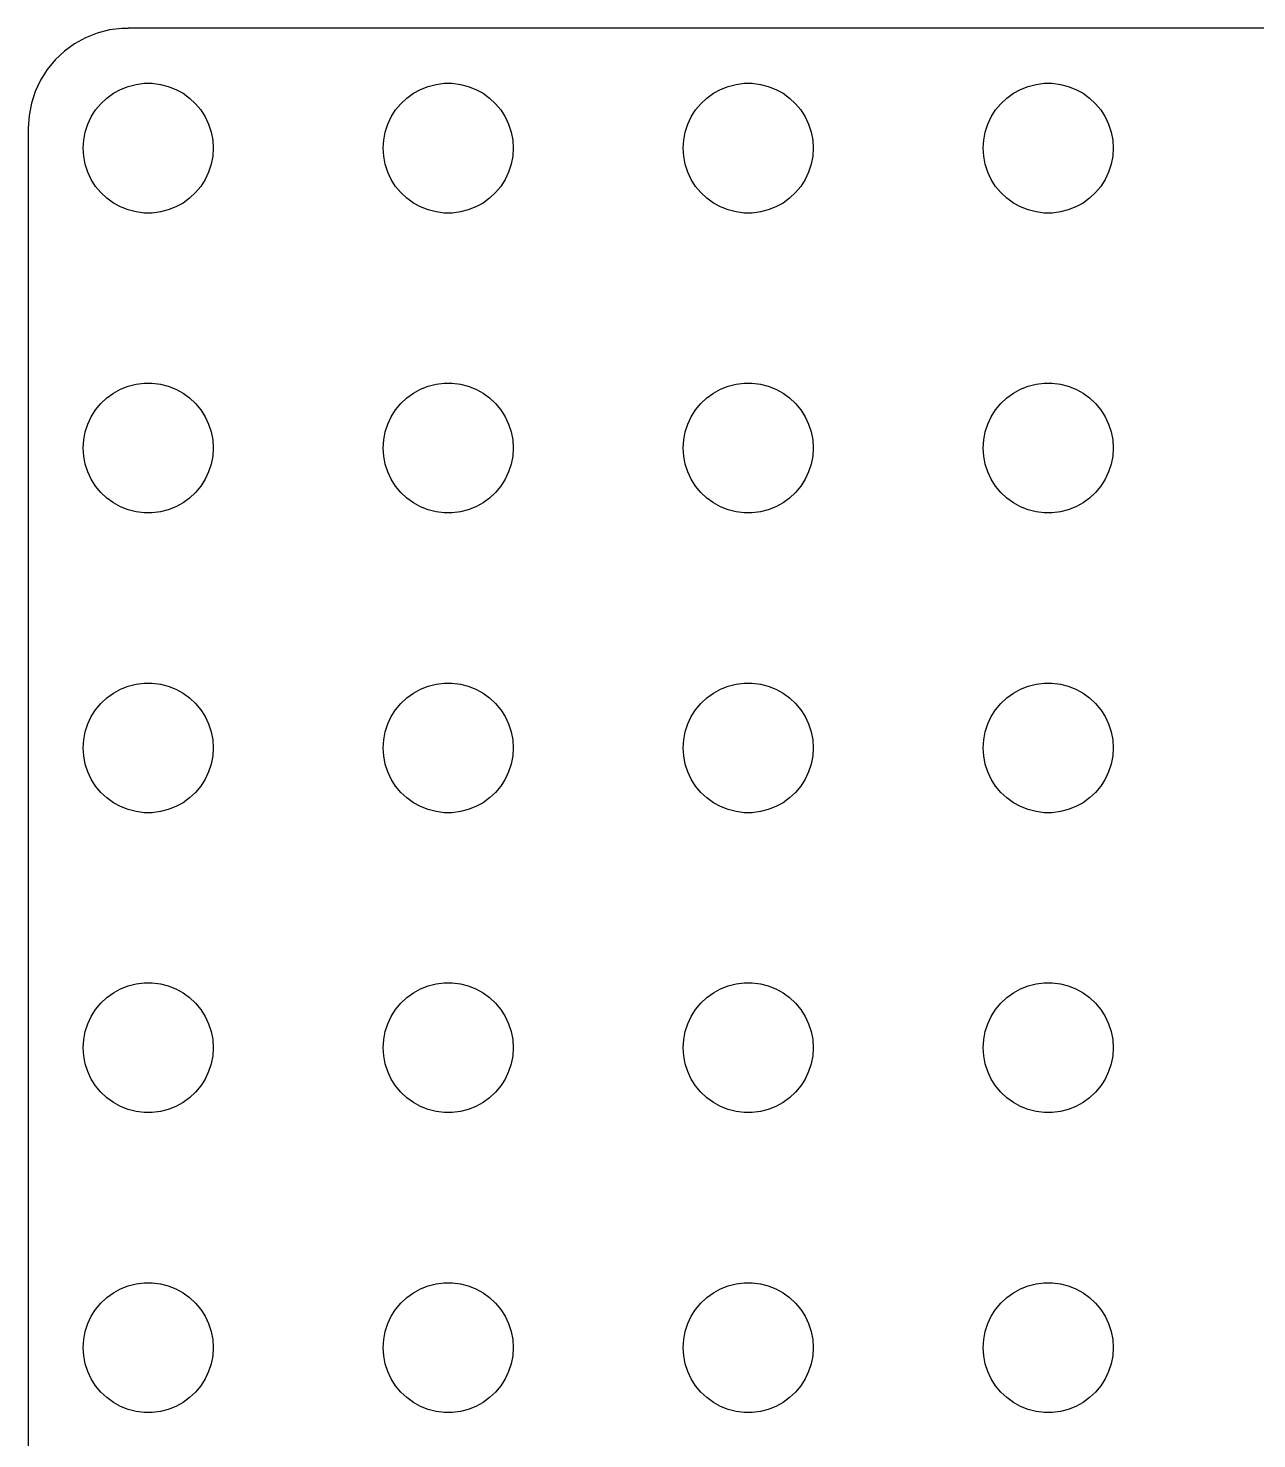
# Model space of a CAD drawing. Header units: metres. Extents: x 9 to 141, y 9 to 141.
# Drawn here: x 9 to 70.4, y 70.4 to 141 of the extents above; entities that cross this region are included whole.
import ezdxf

# ---------------------------------------------------------------- set-up
doc = ezdxf.new("R2010")
doc.units = ezdxf.units.M

msp = doc.modelspace()

# ---------------------------------------------------------------- linework, layer by layer
for p, q in [((11.8711, 140.524), (11.3209, 140.222)), ((12.4549, 140.755), (11.8711, 140.524)), ((13.0631, 140.911), (12.4549, 140.755)), ((13.686, 140.99), (13.0631, 140.911)), ((14, 140.99), (13.686, 140.99)), ((136, 141), (14, 141)), ((14, 141), (14, 140.99)), ((10.8129, 139.853), (10.3551, 139.423)), ((11.3209, 140.222), (10.8129, 139.853)), ((10.3551, 139.423), (9.9549, 138.939)), ((9.6184, 138.409), (9.3511, 137.841)), ((9.9549, 138.939), (9.6184, 138.409)), ((9.3511, 137.841), (9.1571, 137.243)), ((12.9284, 137.504), (13.2586, 137.744)), ((13.2586, 137.744), (13.6162, 137.941)), ((13.6162, 137.941), (13.9957, 138.091)), ((13.9957, 138.091), (14.391, 138.192)), ((14.391, 138.192), (14.7959, 138.244)), ((14.7959, 138.244), (15.2041, 138.244)), ((15.2041, 138.244), (15.609, 138.192)), ((15.609, 138.192), (16.0043, 138.091)), ((16.0043, 138.091), (16.3838, 137.941)), ((16.3838, 137.941), (16.7414, 137.744)), ((16.7414, 137.744), (17.0716, 137.504)), ((27.9284, 137.504), (28.2586, 137.744)), ((28.2586, 137.744), (28.6162, 137.941)), ((28.6162, 137.941), (28.9957, 138.091)), ((28.9957, 138.091), (29.391, 138.192)), ((29.391, 138.192), (29.7959, 138.244)), ((29.7959, 138.244), (30.2041, 138.244)), ((30.2041, 138.244), (30.609, 138.192)), ((30.609, 138.192), (31.0043, 138.091)), ((31.0043, 138.091), (31.3838, 137.941)), ((31.3838, 137.941), (31.7414, 137.744)), ((31.7414, 137.744), (32.0716, 137.504)), ((42.9284, 137.504), (43.2586, 137.744)), ((43.2586, 137.744), (43.6162, 137.941)), ((43.6162, 137.941), (43.9957, 138.091)), ((43.9957, 138.091), (44.391, 138.192)), ((44.391, 138.192), (44.7959, 138.244)), ((44.7959, 138.244), (45.2041, 138.244)), ((45.2041, 138.244), (45.609, 138.192)), ((45.609, 138.192), (46.0043, 138.091)), ((46.0043, 138.091), (46.3838, 137.941)), ((46.3838, 137.941), (46.7414, 137.744)), ((46.7414, 137.744), (47.0716, 137.504)), ((57.9284, 137.504), (58.2586, 137.744)), ((58.2586, 137.744), (58.6162, 137.941)), ((58.6162, 137.941), (58.9957, 138.091)), ((58.9957, 138.091), (59.391, 138.192)), ((59.391, 138.192), (59.7959, 138.244)), ((59.7959, 138.244), (60.2041, 138.244)), ((60.2041, 138.244), (60.609, 138.192)), ((60.609, 138.192), (61.0043, 138.091)), ((61.0043, 138.091), (61.3838, 137.941)), ((61.3838, 137.941), (61.7414, 137.744)), ((61.7414, 137.744), (62.0716, 137.504)), ((9.1571, 137.243), (9.0394, 136.627)), ((12.152, 136.566), (12.3707, 136.91)), ((12.3707, 136.91), (12.6308, 137.225)), ((12.6308, 137.225), (12.9284, 137.504)), ((17.0716, 137.504), (17.3691, 137.225)), ((17.3691, 137.225), (17.6293, 136.91)), ((17.6293, 136.91), (17.848, 136.566)), ((27.152, 136.566), (27.3707, 136.91)), ((27.3707, 136.91), (27.6308, 137.225)), ((27.6308, 137.225), (27.9284, 137.504)), ((32.0716, 137.504), (32.3691, 137.225)), ((32.3691, 137.225), (32.6293, 136.91)), ((32.6293, 136.91), (32.848, 136.566)), ((42.152, 136.566), (42.3707, 136.91)), ((42.3707, 136.91), (42.6308, 137.225)), ((42.6308, 137.225), (42.9284, 137.504)), ((47.0716, 137.504), (47.3691, 137.225)), ((47.3691, 137.225), (47.6293, 136.91)), ((47.6293, 136.91), (47.848, 136.566)), ((57.152, 136.566), (57.3707, 136.91)), ((57.3707, 136.91), (57.6308, 137.225)), ((57.6308, 137.225), (57.9284, 137.504)), ((62.0716, 137.504), (62.3691, 137.225)), ((62.3691, 137.225), (62.6293, 136.91)), ((62.6293, 136.91), (62.848, 136.566)), ((9.0394, 136.627), (9, 136)), ((11.8521, 135.808), (11.9782, 136.196)), ((11.9782, 136.196), (12.152, 136.566)), ((17.848, 136.566), (18.0218, 136.196)), ((18.0218, 136.196), (18.1479, 135.808)), ((26.8521, 135.808), (26.9782, 136.196)), ((26.9782, 136.196), (27.152, 136.566)), ((32.848, 136.566), (33.0218, 136.196)), ((33.0218, 136.196), (33.1479, 135.808)), ((41.8521, 135.808), (41.9782, 136.196)), ((41.9782, 136.196), (42.152, 136.566)), ((47.848, 136.566), (48.0218, 136.196)), ((48.0218, 136.196), (48.1479, 135.808)), ((56.8521, 135.808), (56.9782, 136.196)), ((56.9782, 136.196), (57.152, 136.566)), ((62.848, 136.566), (63.0218, 136.196)), ((63.0218, 136.196), (63.1479, 135.808)), ((9, 136), (9, 14)), ((11.7756, 135.407), (11.8521, 135.808)), ((18.1479, 135.808), (18.2244, 135.407)), ((26.7756, 135.407), (26.8521, 135.808)), ((33.1479, 135.808), (33.2244, 135.407)), ((41.7756, 135.407), (41.8521, 135.808)), ((48.1479, 135.808), (48.2244, 135.407)), ((56.7756, 135.407), (56.8521, 135.808)), ((63.1479, 135.808), (63.2244, 135.407)), ((11.75, 135), (11.7756, 135.407)), ((11.7756, 134.593), (11.75, 135)), ((18.2244, 135.407), (18.25, 135)), ((18.25, 135), (18.2244, 134.593)), ((26.75, 135), (26.7756, 135.407)), ((26.7756, 134.593), (26.75, 135)), ((33.2244, 135.407), (33.25, 135)), ((33.25, 135), (33.2244, 134.593)), ((41.75, 135), (41.7756, 135.407)), ((41.7756, 134.593), (41.75, 135)), ((48.2244, 135.407), (48.25, 135)), ((48.25, 135), (48.2244, 134.593)), ((56.75, 135), (56.7756, 135.407)), ((56.7756, 134.593), (56.75, 135)), ((63.2244, 135.407), (63.25, 135)), ((63.25, 135), (63.2244, 134.593)), ((11.8521, 134.192), (11.7756, 134.593)), ((11.9782, 133.804), (11.8521, 134.192)), ((18.1479, 134.192), (18.0218, 133.804)), ((18.2244, 134.593), (18.1479, 134.192)), ((26.8521, 134.192), (26.7756, 134.593)), ((26.9782, 133.804), (26.8521, 134.192)), ((33.1479, 134.192), (33.0218, 133.804)), ((33.2244, 134.593), (33.1479, 134.192)), ((41.8521, 134.192), (41.7756, 134.593)), ((41.9782, 133.804), (41.8521, 134.192)), ((48.1479, 134.192), (48.0218, 133.804)), ((48.2244, 134.593), (48.1479, 134.192)), ((56.8521, 134.192), (56.7756, 134.593)), ((56.9782, 133.804), (56.8521, 134.192)), ((63.1479, 134.192), (63.0218, 133.804)), ((63.2244, 134.593), (63.1479, 134.192)), ((12.152, 133.434), (11.9782, 133.804)), ((12.3707, 133.09), (12.152, 133.434)), ((17.848, 133.434), (17.6293, 133.09)), ((18.0218, 133.804), (17.848, 133.434)), ((27.152, 133.434), (26.9782, 133.804)), ((27.3707, 133.09), (27.152, 133.434)), ((32.848, 133.434), (32.6293, 133.09)), ((33.0218, 133.804), (32.848, 133.434)), ((42.152, 133.434), (41.9782, 133.804)), ((42.3707, 133.09), (42.152, 133.434)), ((47.848, 133.434), (47.6293, 133.09)), ((48.0218, 133.804), (47.848, 133.434)), ((57.152, 133.434), (56.9782, 133.804)), ((57.3707, 133.09), (57.152, 133.434)), ((62.848, 133.434), (62.6293, 133.09)), ((63.0218, 133.804), (62.848, 133.434)), ((12.6308, 132.775), (12.3707, 133.09)), ((12.9284, 132.496), (12.6308, 132.775)), ((17.3691, 132.775), (17.0716, 132.496)), ((17.6293, 133.09), (17.3691, 132.775)), ((27.6308, 132.775), (27.3707, 133.09)), ((27.9284, 132.496), (27.6308, 132.775)), ((32.3691, 132.775), (32.0716, 132.496)), ((32.6293, 133.09), (32.3691, 132.775)), ((42.6308, 132.775), (42.3707, 133.09)), ((42.9284, 132.496), (42.6308, 132.775)), ((47.3691, 132.775), (47.0716, 132.496)), ((47.6293, 133.09), (47.3691, 132.775)), ((57.6308, 132.775), (57.3707, 133.09)), ((57.9284, 132.496), (57.6308, 132.775)), ((62.3691, 132.775), (62.0716, 132.496)), ((62.6293, 133.09), (62.3691, 132.775)), ((13.2586, 132.256), (12.9284, 132.496)), ((13.6162, 132.059), (13.2586, 132.256)), ((13.9957, 131.909), (13.6162, 132.059)), ((16.3838, 132.059), (16.0043, 131.909)), ((16.7414, 132.256), (16.3838, 132.059)), ((17.0716, 132.496), (16.7414, 132.256)), ((28.2586, 132.256), (27.9284, 132.496)), ((28.6162, 132.059), (28.2586, 132.256)), ((28.9957, 131.909), (28.6162, 132.059)), ((31.3838, 132.059), (31.0043, 131.909)), ((31.7414, 132.256), (31.3838, 132.059)), ((32.0716, 132.496), (31.7414, 132.256)), ((43.2586, 132.256), (42.9284, 132.496)), ((43.6162, 132.059), (43.2586, 132.256)), ((43.9957, 131.909), (43.6162, 132.059)), ((46.3838, 132.059), (46.0043, 131.909)), ((46.7414, 132.256), (46.3838, 132.059)), ((47.0716, 132.496), (46.7414, 132.256)), ((58.2586, 132.256), (57.9284, 132.496)), ((58.6162, 132.059), (58.2586, 132.256)), ((58.9957, 131.909), (58.6162, 132.059)), ((61.3838, 132.059), (61.0043, 131.909)), ((61.7414, 132.256), (61.3838, 132.059)), ((62.0716, 132.496), (61.7414, 132.256)), ((14.391, 131.808), (13.9957, 131.909)), ((14.7959, 131.756), (14.391, 131.808)), ((15.2041, 131.756), (14.7959, 131.756)), ((15.609, 131.808), (15.2041, 131.756)), ((16.0043, 131.909), (15.609, 131.808)), ((29.391, 131.808), (28.9957, 131.909)), ((29.7959, 131.756), (29.391, 131.808)), ((30.2041, 131.756), (29.7959, 131.756)), ((30.609, 131.808), (30.2041, 131.756)), ((31.0043, 131.909), (30.609, 131.808)), ((44.391, 131.808), (43.9957, 131.909)), ((44.7959, 131.756), (44.391, 131.808)), ((45.2041, 131.756), (44.7959, 131.756)), ((45.609, 131.808), (45.2041, 131.756)), ((46.0043, 131.909), (45.609, 131.808)), ((59.391, 131.808), (58.9957, 131.909)), ((59.7959, 131.756), (59.391, 131.808)), ((60.2041, 131.756), (59.7959, 131.756)), ((60.609, 131.808), (60.2041, 131.756)), ((61.0043, 131.909), (60.609, 131.808)), ((13.2586, 122.744), (13.6162, 122.941)), ((13.6162, 122.941), (13.9957, 123.091)), ((13.9957, 123.091), (14.391, 123.192)), ((14.391, 123.192), (14.7959, 123.244)), ((14.7959, 123.244), (15.2041, 123.244)), ((15.2041, 123.244), (15.609, 123.192)), ((15.609, 123.192), (16.0043, 123.091)), ((16.0043, 123.091), (16.3838, 122.941)), ((16.3838, 122.941), (16.7414, 122.744)), ((28.2586, 122.744), (28.6162, 122.941)), ((28.6162, 122.941), (28.9957, 123.091)), ((28.9957, 123.091), (29.391, 123.192)), ((29.391, 123.192), (29.7959, 123.244)), ((29.7959, 123.244), (30.2041, 123.244)), ((30.2041, 123.244), (30.609, 123.192)), ((30.609, 123.192), (31.0043, 123.091)), ((31.0043, 123.091), (31.3838, 122.941)), ((31.3838, 122.941), (31.7414, 122.744)), ((43.2586, 122.744), (43.6162, 122.941)), ((43.6162, 122.941), (43.9957, 123.091)), ((43.9957, 123.091), (44.391, 123.192)), ((44.391, 123.192), (44.7959, 123.244)), ((44.7959, 123.244), (45.2041, 123.244)), ((45.2041, 123.244), (45.609, 123.192)), ((45.609, 123.192), (46.0043, 123.091)), ((46.0043, 123.091), (46.3838, 122.941)), ((46.3838, 122.941), (46.7414, 122.744)), ((58.2586, 122.744), (58.6162, 122.941)), ((58.6162, 122.941), (58.9957, 123.091)), ((58.9957, 123.091), (59.391, 123.192)), ((59.391, 123.192), (59.7959, 123.244)), ((59.7959, 123.244), (60.2041, 123.244)), ((60.2041, 123.244), (60.609, 123.192)), ((60.609, 123.192), (61.0043, 123.091)), ((61.0043, 123.091), (61.3838, 122.941)), ((61.3838, 122.941), (61.7414, 122.744)), ((12.3707, 121.91), (12.6308, 122.225)), ((12.6308, 122.225), (12.9284, 122.504)), ((12.9284, 122.504), (13.2586, 122.744)), ((16.7414, 122.744), (17.0716, 122.504)), ((17.0716, 122.504), (17.3691, 122.225)), ((17.3691, 122.225), (17.6293, 121.91)), ((27.3707, 121.91), (27.6308, 122.225)), ((27.6308, 122.225), (27.9284, 122.504)), ((27.9284, 122.504), (28.2586, 122.744)), ((31.7414, 122.744), (32.0716, 122.504)), ((32.0716, 122.504), (32.3691, 122.225)), ((32.3691, 122.225), (32.6293, 121.91)), ((42.3707, 121.91), (42.6308, 122.225)), ((42.6308, 122.225), (42.9284, 122.504)), ((42.9284, 122.504), (43.2586, 122.744)), ((46.7414, 122.744), (47.0716, 122.504)), ((47.0716, 122.504), (47.3691, 122.225)), ((47.3691, 122.225), (47.6293, 121.91)), ((57.3707, 121.91), (57.6308, 122.225)), ((57.6308, 122.225), (57.9284, 122.504)), ((57.9284, 122.504), (58.2586, 122.744)), ((61.7414, 122.744), (62.0716, 122.504)), ((62.0716, 122.504), (62.3691, 122.225)), ((62.3691, 122.225), (62.6293, 121.91)), ((11.9782, 121.196), (12.152, 121.566)), ((12.152, 121.566), (12.3707, 121.91)), ((17.6293, 121.91), (17.848, 121.566)), ((17.848, 121.566), (18.0218, 121.196)), ((26.9782, 121.196), (27.152, 121.566)), ((27.152, 121.566), (27.3707, 121.91)), ((32.6293, 121.91), (32.848, 121.566)), ((32.848, 121.566), (33.0218, 121.196)), ((41.9782, 121.196), (42.152, 121.566)), ((42.152, 121.566), (42.3707, 121.91)), ((47.6293, 121.91), (47.848, 121.566)), ((47.848, 121.566), (48.0218, 121.196)), ((56.9782, 121.196), (57.152, 121.566)), ((57.152, 121.566), (57.3707, 121.91)), ((62.6293, 121.91), (62.848, 121.566)), ((62.848, 121.566), (63.0218, 121.196)), ((11.7756, 120.407), (11.8521, 120.808)), ((11.8521, 120.808), (11.9782, 121.196)), ((18.0218, 121.196), (18.1479, 120.808)), ((18.1479, 120.808), (18.2244, 120.407)), ((26.7756, 120.407), (26.8521, 120.808)), ((26.8521, 120.808), (26.9782, 121.196)), ((33.0218, 121.196), (33.1479, 120.808)), ((33.1479, 120.808), (33.2244, 120.407)), ((41.7756, 120.407), (41.8521, 120.808)), ((41.8521, 120.808), (41.9782, 121.196)), ((48.0218, 121.196), (48.1479, 120.808)), ((48.1479, 120.808), (48.2244, 120.407)), ((56.7756, 120.407), (56.8521, 120.808)), ((56.8521, 120.808), (56.9782, 121.196)), ((63.0218, 121.196), (63.1479, 120.808)), ((63.1479, 120.808), (63.2244, 120.407)), ((11.75, 120), (11.7756, 120.407)), ((11.7756, 119.593), (11.75, 120)), ((18.2244, 120.407), (18.25, 120)), ((18.25, 120), (18.2244, 119.593)), ((26.75, 120), (26.7756, 120.407)), ((26.7756, 119.593), (26.75, 120)), ((33.2244, 120.407), (33.25, 120)), ((33.25, 120), (33.2244, 119.593)), ((41.75, 120), (41.7756, 120.407)), ((41.7756, 119.593), (41.75, 120)), ((48.2244, 120.407), (48.25, 120)), ((48.25, 120), (48.2244, 119.593)), ((56.75, 120), (56.7756, 120.407)), ((56.7756, 119.593), (56.75, 120)), ((63.2244, 120.407), (63.25, 120)), ((63.25, 120), (63.2244, 119.593)), ((11.8521, 119.192), (11.7756, 119.593)), ((18.2244, 119.593), (18.1479, 119.192)), ((26.8521, 119.192), (26.7756, 119.593)), ((33.2244, 119.593), (33.1479, 119.192)), ((41.8521, 119.192), (41.7756, 119.593)), ((48.2244, 119.593), (48.1479, 119.192)), ((56.8521, 119.192), (56.7756, 119.593)), ((63.2244, 119.593), (63.1479, 119.192)), ((11.9782, 118.804), (11.8521, 119.192)), ((12.152, 118.434), (11.9782, 118.804)), ((18.0218, 118.804), (17.848, 118.434)), ((18.1479, 119.192), (18.0218, 118.804)), ((26.9782, 118.804), (26.8521, 119.192)), ((27.152, 118.434), (26.9782, 118.804)), ((33.0218, 118.804), (32.848, 118.434)), ((33.1479, 119.192), (33.0218, 118.804)), ((41.9782, 118.804), (41.8521, 119.192)), ((42.152, 118.434), (41.9782, 118.804)), ((48.0218, 118.804), (47.848, 118.434)), ((48.1479, 119.192), (48.0218, 118.804)), ((56.9782, 118.804), (56.8521, 119.192)), ((57.152, 118.434), (56.9782, 118.804)), ((63.0218, 118.804), (62.848, 118.434)), ((63.1479, 119.192), (63.0218, 118.804)), ((12.3707, 118.09), (12.152, 118.434)), ((12.6308, 117.775), (12.3707, 118.09)), ((17.6293, 118.09), (17.3691, 117.775)), ((17.848, 118.434), (17.6293, 118.09)), ((27.3707, 118.09), (27.152, 118.434)), ((27.6308, 117.775), (27.3707, 118.09)), ((32.6293, 118.09), (32.3691, 117.775)), ((32.848, 118.434), (32.6293, 118.09)), ((42.3707, 118.09), (42.152, 118.434)), ((42.6308, 117.775), (42.3707, 118.09)), ((47.6293, 118.09), (47.3691, 117.775)), ((47.848, 118.434), (47.6293, 118.09)), ((57.3707, 118.09), (57.152, 118.434)), ((57.6308, 117.775), (57.3707, 118.09)), ((62.6293, 118.09), (62.3691, 117.775)), ((62.848, 118.434), (62.6293, 118.09)), ((12.9284, 117.496), (12.6308, 117.775)), ((13.2586, 117.256), (12.9284, 117.496)), ((13.6162, 117.059), (13.2586, 117.256)), ((16.7414, 117.256), (16.3838, 117.059)), ((17.0716, 117.496), (16.7414, 117.256)), ((17.3691, 117.775), (17.0716, 117.496)), ((27.9284, 117.496), (27.6308, 117.775)), ((28.2586, 117.256), (27.9284, 117.496)), ((28.6162, 117.059), (28.2586, 117.256)), ((31.7414, 117.256), (31.3838, 117.059)), ((32.0716, 117.496), (31.7414, 117.256)), ((32.3691, 117.775), (32.0716, 117.496)), ((42.9284, 117.496), (42.6308, 117.775)), ((43.2586, 117.256), (42.9284, 117.496)), ((43.6162, 117.059), (43.2586, 117.256)), ((46.7414, 117.256), (46.3838, 117.059)), ((47.0716, 117.496), (46.7414, 117.256)), ((47.3691, 117.775), (47.0716, 117.496)), ((57.9284, 117.496), (57.6308, 117.775)), ((58.2586, 117.256), (57.9284, 117.496)), ((58.6162, 117.059), (58.2586, 117.256)), ((61.7414, 117.256), (61.3838, 117.059)), ((62.0716, 117.496), (61.7414, 117.256)), ((62.3691, 117.775), (62.0716, 117.496)), ((13.9957, 116.909), (13.6162, 117.059)), ((14.391, 116.808), (13.9957, 116.909)), ((14.7959, 116.756), (14.391, 116.808)), ((15.2041, 116.756), (14.7959, 116.756)), ((15.609, 116.808), (15.2041, 116.756)), ((16.0043, 116.909), (15.609, 116.808)), ((16.3838, 117.059), (16.0043, 116.909)), ((28.9957, 116.909), (28.6162, 117.059)), ((29.391, 116.808), (28.9957, 116.909)), ((29.7959, 116.756), (29.391, 116.808)), ((30.2041, 116.756), (29.7959, 116.756)), ((30.609, 116.808), (30.2041, 116.756)), ((31.0043, 116.909), (30.609, 116.808)), ((31.3838, 117.059), (31.0043, 116.909)), ((43.9957, 116.909), (43.6162, 117.059)), ((44.391, 116.808), (43.9957, 116.909)), ((44.7959, 116.756), (44.391, 116.808)), ((45.2041, 116.756), (44.7959, 116.756)), ((45.609, 116.808), (45.2041, 116.756)), ((46.0043, 116.909), (45.609, 116.808)), ((46.3838, 117.059), (46.0043, 116.909)), ((58.9957, 116.909), (58.6162, 117.059)), ((59.391, 116.808), (58.9957, 116.909)), ((59.7959, 116.756), (59.391, 116.808)), ((60.2041, 116.756), (59.7959, 116.756)), ((60.609, 116.808), (60.2041, 116.756)), ((61.0043, 116.909), (60.609, 116.808)), ((61.3838, 117.059), (61.0043, 116.909)), ((13.6162, 107.941), (13.9957, 108.091)), ((13.9957, 108.091), (14.391, 108.192)), ((14.391, 108.192), (14.7959, 108.244)), ((14.7959, 108.244), (15.2041, 108.244)), ((15.2041, 108.244), (15.609, 108.192)), ((15.609, 108.192), (16.0043, 108.091)), ((16.0043, 108.091), (16.3838, 107.941)), ((28.6162, 107.941), (28.9957, 108.091)), ((28.9957, 108.091), (29.391, 108.192)), ((29.391, 108.192), (29.7959, 108.244)), ((29.7959, 108.244), (30.2041, 108.244)), ((30.2041, 108.244), (30.609, 108.192)), ((30.609, 108.192), (31.0043, 108.091)), ((31.0043, 108.091), (31.3838, 107.941)), ((43.6162, 107.941), (43.9957, 108.091)), ((43.9957, 108.091), (44.391, 108.192)), ((44.391, 108.192), (44.7959, 108.244)), ((44.7959, 108.244), (45.2041, 108.244)), ((45.2041, 108.244), (45.609, 108.192)), ((45.609, 108.192), (46.0043, 108.091)), ((46.0043, 108.091), (46.3838, 107.941)), ((58.6162, 107.941), (58.9957, 108.091)), ((58.9957, 108.091), (59.391, 108.192)), ((59.391, 108.192), (59.7959, 108.244)), ((59.7959, 108.244), (60.2041, 108.244)), ((60.2041, 108.244), (60.609, 108.192)), ((60.609, 108.192), (61.0043, 108.091)), ((61.0043, 108.091), (61.3838, 107.941)), ((12.6308, 107.225), (12.9284, 107.504)), ((12.9284, 107.504), (13.2586, 107.744)), ((13.2586, 107.744), (13.6162, 107.941)), ((16.3838, 107.941), (16.7414, 107.744)), ((16.7414, 107.744), (17.0716, 107.504)), ((17.0716, 107.504), (17.3691, 107.225)), ((27.6308, 107.225), (27.9284, 107.504)), ((27.9284, 107.504), (28.2586, 107.744)), ((28.2586, 107.744), (28.6162, 107.941)), ((31.3838, 107.941), (31.7414, 107.744)), ((31.7414, 107.744), (32.0716, 107.504)), ((32.0716, 107.504), (32.3691, 107.225)), ((42.6308, 107.225), (42.9284, 107.504)), ((42.9284, 107.504), (43.2586, 107.744)), ((43.2586, 107.744), (43.6162, 107.941)), ((46.3838, 107.941), (46.7414, 107.744)), ((46.7414, 107.744), (47.0716, 107.504)), ((47.0716, 107.504), (47.3691, 107.225)), ((57.6308, 107.225), (57.9284, 107.504)), ((57.9284, 107.504), (58.2586, 107.744)), ((58.2586, 107.744), (58.6162, 107.941)), ((61.3838, 107.941), (61.7414, 107.744)), ((61.7414, 107.744), (62.0716, 107.504)), ((62.0716, 107.504), (62.3691, 107.225)), ((11.9782, 106.196), (12.152, 106.566)), ((12.152, 106.566), (12.3707, 106.91)), ((12.3707, 106.91), (12.6308, 107.225)), ((17.3691, 107.225), (17.6293, 106.91)), ((17.6293, 106.91), (17.848, 106.566)), ((17.848, 106.566), (18.0218, 106.196)), ((26.9782, 106.196), (27.152, 106.566)), ((27.152, 106.566), (27.3707, 106.91)), ((27.3707, 106.91), (27.6308, 107.225)), ((32.3691, 107.225), (32.6293, 106.91)), ((32.6293, 106.91), (32.848, 106.566)), ((32.848, 106.566), (33.0218, 106.196)), ((41.9782, 106.196), (42.152, 106.566)), ((42.152, 106.566), (42.3707, 106.91)), ((42.3707, 106.91), (42.6308, 107.225)), ((47.3691, 107.225), (47.6293, 106.91)), ((47.6293, 106.91), (47.848, 106.566)), ((47.848, 106.566), (48.0218, 106.196)), ((56.9782, 106.196), (57.152, 106.566)), ((57.152, 106.566), (57.3707, 106.91)), ((57.3707, 106.91), (57.6308, 107.225)), ((62.3691, 107.225), (62.6293, 106.91)), ((62.6293, 106.91), (62.848, 106.566)), ((62.848, 106.566), (63.0218, 106.196)), ((11.8521, 105.808), (11.9782, 106.196)), ((18.0218, 106.196), (18.1479, 105.808)), ((26.8521, 105.808), (26.9782, 106.196)), ((33.0218, 106.196), (33.1479, 105.808)), ((41.8521, 105.808), (41.9782, 106.196)), ((48.0218, 106.196), (48.1479, 105.808)), ((56.8521, 105.808), (56.9782, 106.196)), ((63.0218, 106.196), (63.1479, 105.808)), ((11.75, 105), (11.7756, 105.407)), ((11.7756, 105.407), (11.8521, 105.808)), ((18.1479, 105.808), (18.2244, 105.407)), ((18.2244, 105.407), (18.25, 105)), ((26.75, 105), (26.7756, 105.407)), ((26.7756, 105.407), (26.8521, 105.808)), ((33.1479, 105.808), (33.2244, 105.407)), ((33.2244, 105.407), (33.25, 105)), ((41.75, 105), (41.7756, 105.407)), ((41.7756, 105.407), (41.8521, 105.808)), ((48.1479, 105.808), (48.2244, 105.407)), ((48.2244, 105.407), (48.25, 105)), ((56.75, 105), (56.7756, 105.407)), ((56.7756, 105.407), (56.8521, 105.808)), ((63.1479, 105.808), (63.2244, 105.407)), ((63.2244, 105.407), (63.25, 105)), ((11.7756, 104.593), (11.75, 105)), ((11.8521, 104.192), (11.7756, 104.593)), ((18.2244, 104.593), (18.1479, 104.192)), ((18.25, 105), (18.2244, 104.593)), ((26.7756, 104.593), (26.75, 105)), ((26.8521, 104.192), (26.7756, 104.593)), ((33.2244, 104.593), (33.1479, 104.192)), ((33.25, 105), (33.2244, 104.593)), ((41.7756, 104.593), (41.75, 105)), ((41.8521, 104.192), (41.7756, 104.593)), ((48.2244, 104.593), (48.1479, 104.192)), ((48.25, 105), (48.2244, 104.593)), ((56.7756, 104.593), (56.75, 105)), ((56.8521, 104.192), (56.7756, 104.593)), ((63.2244, 104.593), (63.1479, 104.192)), ((63.25, 105), (63.2244, 104.593)), ((11.9782, 103.804), (11.8521, 104.192)), ((12.152, 103.434), (11.9782, 103.804)), ((18.0218, 103.804), (17.848, 103.434)), ((18.1479, 104.192), (18.0218, 103.804)), ((26.9782, 103.804), (26.8521, 104.192)), ((27.152, 103.434), (26.9782, 103.804)), ((33.0218, 103.804), (32.848, 103.434)), ((33.1479, 104.192), (33.0218, 103.804)), ((41.9782, 103.804), (41.8521, 104.192)), ((42.152, 103.434), (41.9782, 103.804)), ((48.0218, 103.804), (47.848, 103.434)), ((48.1479, 104.192), (48.0218, 103.804)), ((56.9782, 103.804), (56.8521, 104.192)), ((57.152, 103.434), (56.9782, 103.804)), ((63.0218, 103.804), (62.848, 103.434)), ((63.1479, 104.192), (63.0218, 103.804)), ((12.3707, 103.09), (12.152, 103.434)), ((12.6308, 102.775), (12.3707, 103.09)), ((17.6293, 103.09), (17.3691, 102.775)), ((17.848, 103.434), (17.6293, 103.09)), ((27.3707, 103.09), (27.152, 103.434)), ((27.6308, 102.775), (27.3707, 103.09)), ((32.6293, 103.09), (32.3691, 102.775)), ((32.848, 103.434), (32.6293, 103.09)), ((42.3707, 103.09), (42.152, 103.434)), ((42.6308, 102.775), (42.3707, 103.09)), ((47.6293, 103.09), (47.3691, 102.775)), ((47.848, 103.434), (47.6293, 103.09)), ((57.3707, 103.09), (57.152, 103.434)), ((57.6308, 102.775), (57.3707, 103.09)), ((62.6293, 103.09), (62.3691, 102.775)), ((62.848, 103.434), (62.6293, 103.09)), ((12.9284, 102.496), (12.6308, 102.775)), ((13.2586, 102.256), (12.9284, 102.496)), ((17.0716, 102.496), (16.7414, 102.256)), ((17.3691, 102.775), (17.0716, 102.496)), ((27.9284, 102.496), (27.6308, 102.775)), ((28.2586, 102.256), (27.9284, 102.496)), ((32.0716, 102.496), (31.7414, 102.256)), ((32.3691, 102.775), (32.0716, 102.496)), ((42.9284, 102.496), (42.6308, 102.775)), ((43.2586, 102.256), (42.9284, 102.496)), ((47.0716, 102.496), (46.7414, 102.256)), ((47.3691, 102.775), (47.0716, 102.496)), ((57.9284, 102.496), (57.6308, 102.775)), ((58.2586, 102.256), (57.9284, 102.496)), ((62.0716, 102.496), (61.7414, 102.256)), ((62.3691, 102.775), (62.0716, 102.496)), ((13.6162, 102.059), (13.2586, 102.256)), ((13.9957, 101.909), (13.6162, 102.059)), ((14.391, 101.808), (13.9957, 101.909)), ((14.7959, 101.756), (14.391, 101.808)), ((15.2041, 101.756), (14.7959, 101.756)), ((15.609, 101.808), (15.2041, 101.756)), ((16.0043, 101.909), (15.609, 101.808)), ((16.3838, 102.059), (16.0043, 101.909)), ((16.7414, 102.256), (16.3838, 102.059)), ((28.6162, 102.059), (28.2586, 102.256)), ((28.9957, 101.909), (28.6162, 102.059)), ((29.391, 101.808), (28.9957, 101.909)), ((29.7959, 101.756), (29.391, 101.808)), ((30.2041, 101.756), (29.7959, 101.756)), ((30.609, 101.808), (30.2041, 101.756)), ((31.0043, 101.909), (30.609, 101.808)), ((31.3838, 102.059), (31.0043, 101.909)), ((31.7414, 102.256), (31.3838, 102.059)), ((43.6162, 102.059), (43.2586, 102.256)), ((43.9957, 101.909), (43.6162, 102.059)), ((44.391, 101.808), (43.9957, 101.909)), ((44.7959, 101.756), (44.391, 101.808)), ((45.2041, 101.756), (44.7959, 101.756)), ((45.609, 101.808), (45.2041, 101.756)), ((46.0043, 101.909), (45.609, 101.808)), ((46.3838, 102.059), (46.0043, 101.909)), ((46.7414, 102.256), (46.3838, 102.059)), ((58.6162, 102.059), (58.2586, 102.256)), ((58.9957, 101.909), (58.6162, 102.059)), ((59.391, 101.808), (58.9957, 101.909)), ((59.7959, 101.756), (59.391, 101.808)), ((60.2041, 101.756), (59.7959, 101.756)), ((60.609, 101.808), (60.2041, 101.756)), ((61.0043, 101.909), (60.609, 101.808)), ((61.3838, 102.059), (61.0043, 101.909)), ((61.7414, 102.256), (61.3838, 102.059)), ((13.9957, 93.0909), (14.391, 93.1924)), ((14.391, 93.1924), (14.7959, 93.2436)), ((14.7959, 93.2436), (15.2041, 93.2436)), ((15.2041, 93.2436), (15.609, 93.1924)), ((15.609, 93.1924), (16.0043, 93.0909)), ((28.9957, 93.0909), (29.391, 93.1924)), ((29.391, 93.1924), (29.7959, 93.2436)), ((29.7959, 93.2436), (30.2041, 93.2436)), ((30.2041, 93.2436), (30.609, 93.1924)), ((30.609, 93.1924), (31.0043, 93.0909)), ((43.9957, 93.0909), (44.391, 93.1924)), ((44.391, 93.1924), (44.7959, 93.2436)), ((44.7959, 93.2436), (45.2041, 93.2436)), ((45.2041, 93.2436), (45.609, 93.1924)), ((45.609, 93.1924), (46.0043, 93.0909)), ((58.9957, 93.0909), (59.391, 93.1924)), ((59.391, 93.1924), (59.7959, 93.2436)), ((59.7959, 93.2436), (60.2041, 93.2436)), ((60.2041, 93.2436), (60.609, 93.1924)), ((60.609, 93.1924), (61.0043, 93.0909)), ((12.6308, 92.2248), (12.9284, 92.5042)), ((12.9284, 92.5042), (13.2586, 92.7441)), ((13.2586, 92.7441), (13.6162, 92.9407)), ((13.6162, 92.9407), (13.9957, 93.0909)), ((16.0043, 93.0909), (16.3838, 92.9407)), ((16.3838, 92.9407), (16.7414, 92.7441)), ((16.7414, 92.7441), (17.0716, 92.5042)), ((17.0716, 92.5042), (17.3691, 92.2248)), ((27.6308, 92.2248), (27.9284, 92.5042)), ((27.9284, 92.5042), (28.2586, 92.7441)), ((28.2586, 92.7441), (28.6162, 92.9407)), ((28.6162, 92.9407), (28.9957, 93.0909)), ((31.0043, 93.0909), (31.3838, 92.9407)), ((31.3838, 92.9407), (31.7414, 92.7441)), ((31.7414, 92.7441), (32.0716, 92.5042)), ((32.0716, 92.5042), (32.3691, 92.2248)), ((42.6308, 92.2248), (42.9284, 92.5042)), ((42.9284, 92.5042), (43.2586, 92.7441)), ((43.2586, 92.7441), (43.6162, 92.9407)), ((43.6162, 92.9407), (43.9957, 93.0909)), ((46.0043, 93.0909), (46.3838, 92.9407)), ((46.3838, 92.9407), (46.7414, 92.7441)), ((46.7414, 92.7441), (47.0716, 92.5042)), ((47.0716, 92.5042), (47.3691, 92.2248)), ((57.6308, 92.2248), (57.9284, 92.5042)), ((57.9284, 92.5042), (58.2586, 92.7441)), ((58.2586, 92.7441), (58.6162, 92.9407)), ((58.6162, 92.9407), (58.9957, 93.0909)), ((61.0043, 93.0909), (61.3838, 92.9407)), ((61.3838, 92.9407), (61.7414, 92.7441)), ((61.7414, 92.7441), (62.0716, 92.5042)), ((62.0716, 92.5042), (62.3691, 92.2248)), ((12.152, 91.5657), (12.3707, 91.9103)), ((12.3707, 91.9103), (12.6308, 92.2248)), ((17.3691, 92.2248), (17.6293, 91.9103)), ((17.6293, 91.9103), (17.848, 91.5657)), ((27.152, 91.5657), (27.3707, 91.9103)), ((27.3707, 91.9103), (27.6308, 92.2248)), ((32.3691, 92.2248), (32.6293, 91.9103)), ((32.6293, 91.9103), (32.848, 91.5657)), ((42.152, 91.5657), (42.3707, 91.9103)), ((42.3707, 91.9103), (42.6308, 92.2248)), ((47.3691, 92.2248), (47.6293, 91.9103)), ((47.6293, 91.9103), (47.848, 91.5657)), ((57.152, 91.5657), (57.3707, 91.9103)), ((57.3707, 91.9103), (57.6308, 92.2248)), ((62.3691, 92.2248), (62.6293, 91.9103)), ((62.6293, 91.9103), (62.848, 91.5657)), ((11.8521, 90.8082), (11.9782, 91.1964)), ((11.9782, 91.1964), (12.152, 91.5657)), ((17.848, 91.5657), (18.0218, 91.1964)), ((18.0218, 91.1964), (18.1479, 90.8082)), ((26.8521, 90.8082), (26.9782, 91.1964)), ((26.9782, 91.1964), (27.152, 91.5657)), ((32.848, 91.5657), (33.0218, 91.1964)), ((33.0218, 91.1964), (33.1479, 90.8082)), ((41.8521, 90.8082), (41.9782, 91.1964)), ((41.9782, 91.1964), (42.152, 91.5657)), ((47.848, 91.5657), (48.0218, 91.1964)), ((48.0218, 91.1964), (48.1479, 90.8082)), ((56.8521, 90.8082), (56.9782, 91.1964)), ((56.9782, 91.1964), (57.152, 91.5657)), ((62.848, 91.5657), (63.0218, 91.1964)), ((63.0218, 91.1964), (63.1479, 90.8082)), ((11.75, 90), (11.7756, 90.4073)), ((11.7756, 90.4073), (11.8521, 90.8082)), ((18.1479, 90.8082), (18.2244, 90.4073)), ((18.2244, 90.4073), (18.25, 90)), ((26.75, 90), (26.7756, 90.4073)), ((26.7756, 90.4073), (26.8521, 90.8082)), ((33.1479, 90.8082), (33.2244, 90.4073)), ((33.2244, 90.4073), (33.25, 90)), ((41.75, 90), (41.7756, 90.4073)), ((41.7756, 90.4073), (41.8521, 90.8082)), ((48.1479, 90.8082), (48.2244, 90.4073)), ((48.2244, 90.4073), (48.25, 90)), ((56.75, 90), (56.7756, 90.4073)), ((56.7756, 90.4073), (56.8521, 90.8082)), ((63.1479, 90.8082), (63.2244, 90.4073)), ((63.2244, 90.4073), (63.25, 90)), ((11.7756, 89.5927), (11.75, 90)), ((18.25, 90), (18.2244, 89.5927)), ((26.7756, 89.5927), (26.75, 90)), ((33.25, 90), (33.2244, 89.5927)), ((41.7756, 89.5927), (41.75, 90)), ((48.25, 90), (48.2244, 89.5927)), ((56.7756, 89.5927), (56.75, 90)), ((63.25, 90), (63.2244, 89.5927)), ((11.8521, 89.1918), (11.7756, 89.5927)), ((11.9782, 88.8036), (11.8521, 89.1918)), ((18.1479, 89.1918), (18.0218, 88.8036)), ((18.2244, 89.5927), (18.1479, 89.1918)), ((26.8521, 89.1918), (26.7756, 89.5927)), ((26.9782, 88.8036), (26.8521, 89.1918)), ((33.1479, 89.1918), (33.0218, 88.8036)), ((33.2244, 89.5927), (33.1479, 89.1918)), ((41.8521, 89.1918), (41.7756, 89.5927)), ((41.9782, 88.8036), (41.8521, 89.1918)), ((48.1479, 89.1918), (48.0218, 88.8036)), ((48.2244, 89.5927), (48.1479, 89.1918)), ((56.8521, 89.1918), (56.7756, 89.5927)), ((56.9782, 88.8036), (56.8521, 89.1918)), ((63.1479, 89.1918), (63.0218, 88.8036)), ((63.2244, 89.5927), (63.1479, 89.1918)), ((12.152, 88.4343), (11.9782, 88.8036)), ((12.3707, 88.0897), (12.152, 88.4343)), ((17.848, 88.4343), (17.6293, 88.0897)), ((18.0218, 88.8036), (17.848, 88.4343)), ((27.152, 88.4343), (26.9782, 88.8036)), ((27.3707, 88.0897), (27.152, 88.4343)), ((32.848, 88.4343), (32.6293, 88.0897)), ((33.0218, 88.8036), (32.848, 88.4343)), ((42.152, 88.4343), (41.9782, 88.8036)), ((42.3707, 88.0897), (42.152, 88.4343)), ((47.848, 88.4343), (47.6293, 88.0897)), ((48.0218, 88.8036), (47.848, 88.4343)), ((57.152, 88.4343), (56.9782, 88.8036)), ((57.3707, 88.0897), (57.152, 88.4343)), ((62.848, 88.4343), (62.6293, 88.0897)), ((63.0218, 88.8036), (62.848, 88.4343)), ((12.6308, 87.7752), (12.3707, 88.0897)), ((12.9284, 87.4958), (12.6308, 87.7752)), ((17.3691, 87.7752), (17.0716, 87.4958)), ((17.6293, 88.0897), (17.3691, 87.7752)), ((27.6308, 87.7752), (27.3707, 88.0897)), ((27.9284, 87.4958), (27.6308, 87.7752)), ((32.3691, 87.7752), (32.0716, 87.4958)), ((32.6293, 88.0897), (32.3691, 87.7752)), ((42.6308, 87.7752), (42.3707, 88.0897)), ((42.9284, 87.4958), (42.6308, 87.7752)), ((47.3691, 87.7752), (47.0716, 87.4958)), ((47.6293, 88.0897), (47.3691, 87.7752)), ((57.6308, 87.7752), (57.3707, 88.0897)), ((57.9284, 87.4958), (57.6308, 87.7752)), ((62.3691, 87.7752), (62.0716, 87.4958)), ((62.6293, 88.0897), (62.3691, 87.7752)), ((13.2586, 87.2559), (12.9284, 87.4958)), ((13.6162, 87.0593), (13.2586, 87.2559)), ((13.9957, 86.9091), (13.6162, 87.0593)), ((14.391, 86.8076), (13.9957, 86.9091)), ((14.7959, 86.7564), (14.391, 86.8076)), ((15.609, 86.8076), (15.2041, 86.7564)), ((16.0043, 86.9091), (15.609, 86.8076)), ((16.3838, 87.0593), (16.0043, 86.9091)), ((16.7414, 87.2559), (16.3838, 87.0593)), ((17.0716, 87.4958), (16.7414, 87.2559)), ((28.2586, 87.2559), (27.9284, 87.4958)), ((28.6162, 87.0593), (28.2586, 87.2559)), ((28.9957, 86.9091), (28.6162, 87.0593)), ((29.391, 86.8076), (28.9957, 86.9091)), ((29.7959, 86.7564), (29.391, 86.8076)), ((30.609, 86.8076), (30.2041, 86.7564)), ((31.0043, 86.9091), (30.609, 86.8076)), ((31.3838, 87.0593), (31.0043, 86.9091)), ((31.7414, 87.2559), (31.3838, 87.0593)), ((32.0716, 87.4958), (31.7414, 87.2559)), ((43.2586, 87.2559), (42.9284, 87.4958)), ((43.6162, 87.0593), (43.2586, 87.2559)), ((43.9957, 86.9091), (43.6162, 87.0593)), ((44.391, 86.8076), (43.9957, 86.9091)), ((44.7959, 86.7564), (44.391, 86.8076)), ((45.609, 86.8076), (45.2041, 86.7564)), ((46.0043, 86.9091), (45.609, 86.8076)), ((46.3838, 87.0593), (46.0043, 86.9091)), ((46.7414, 87.2559), (46.3838, 87.0593)), ((47.0716, 87.4958), (46.7414, 87.2559)), ((58.2586, 87.2559), (57.9284, 87.4958)), ((58.6162, 87.0593), (58.2586, 87.2559)), ((58.9957, 86.9091), (58.6162, 87.0593)), ((59.391, 86.8076), (58.9957, 86.9091)), ((59.7959, 86.7564), (59.391, 86.8076)), ((60.609, 86.8076), (60.2041, 86.7564)), ((61.0043, 86.9091), (60.609, 86.8076)), ((61.3838, 87.0593), (61.0043, 86.9091)), ((61.7414, 87.2559), (61.3838, 87.0593)), ((62.0716, 87.4958), (61.7414, 87.2559)), ((15.2041, 86.7564), (14.7959, 86.7564)), ((30.2041, 86.7564), (29.7959, 86.7564)), ((45.2041, 86.7564), (44.7959, 86.7564)), ((60.2041, 86.7564), (59.7959, 86.7564)), ((12.9284, 77.5042), (13.2586, 77.7441)), ((13.2586, 77.7441), (13.6162, 77.9407)), ((13.6162, 77.9407), (13.9957, 78.0909)), ((13.9957, 78.0909), (14.391, 78.1924)), ((14.391, 78.1924), (14.7959, 78.2436)), ((14.7959, 78.2436), (15.2041, 78.2436)), ((15.2041, 78.2436), (15.609, 78.1924)), ((15.609, 78.1924), (16.0043, 78.0909)), ((16.0043, 78.0909), (16.3838, 77.9407)), ((16.3838, 77.9407), (16.7414, 77.7441)), ((16.7414, 77.7441), (17.0716, 77.5042)), ((27.9284, 77.5042), (28.2586, 77.7441)), ((28.2586, 77.7441), (28.6162, 77.9407)), ((28.6162, 77.9407), (28.9957, 78.0909)), ((28.9957, 78.0909), (29.391, 78.1924)), ((29.391, 78.1924), (29.7959, 78.2436)), ((29.7959, 78.2436), (30.2041, 78.2436)), ((30.2041, 78.2436), (30.609, 78.1924)), ((30.609, 78.1924), (31.0043, 78.0909)), ((31.0043, 78.0909), (31.3838, 77.9407)), ((31.3838, 77.9407), (31.7414, 77.7441)), ((31.7414, 77.7441), (32.0716, 77.5042)), ((42.9284, 77.5042), (43.2586, 77.7441)), ((43.2586, 77.7441), (43.6162, 77.9407)), ((43.6162, 77.9407), (43.9957, 78.0909)), ((43.9957, 78.0909), (44.391, 78.1924)), ((44.391, 78.1924), (44.7959, 78.2436)), ((44.7959, 78.2436), (45.2041, 78.2436)), ((45.2041, 78.2436), (45.609, 78.1924)), ((45.609, 78.1924), (46.0043, 78.0909)), ((46.0043, 78.0909), (46.3838, 77.9407)), ((46.3838, 77.9407), (46.7414, 77.7441)), ((46.7414, 77.7441), (47.0716, 77.5042)), ((57.9284, 77.5042), (58.2586, 77.7441)), ((58.2586, 77.7441), (58.6162, 77.9407)), ((58.6162, 77.9407), (58.9957, 78.0909)), ((58.9957, 78.0909), (59.391, 78.1924)), ((59.391, 78.1924), (59.7959, 78.2436)), ((59.7959, 78.2436), (60.2041, 78.2436)), ((60.2041, 78.2436), (60.609, 78.1924)), ((60.609, 78.1924), (61.0043, 78.0909)), ((61.0043, 78.0909), (61.3838, 77.9407)), ((61.3838, 77.9407), (61.7414, 77.7441)), ((61.7414, 77.7441), (62.0716, 77.5042)), ((12.3707, 76.9103), (12.6308, 77.2248)), ((12.6308, 77.2248), (12.9284, 77.5042)), ((17.0716, 77.5042), (17.3691, 77.2248)), ((17.3691, 77.2248), (17.6293, 76.9103)), ((27.3707, 76.9103), (27.6308, 77.2248)), ((27.6308, 77.2248), (27.9284, 77.5042)), ((32.0716, 77.5042), (32.3691, 77.2248)), ((32.3691, 77.2248), (32.6293, 76.9103)), ((42.3707, 76.9103), (42.6308, 77.2248)), ((42.6308, 77.2248), (42.9284, 77.5042)), ((47.0716, 77.5042), (47.3691, 77.2248)), ((47.3691, 77.2248), (47.6293, 76.9103)), ((57.3707, 76.9103), (57.6308, 77.2248)), ((57.6308, 77.2248), (57.9284, 77.5042)), ((62.0716, 77.5042), (62.3691, 77.2248)), ((62.3691, 77.2248), (62.6293, 76.9103)), ((11.9782, 76.1964), (12.152, 76.5657)), ((12.152, 76.5657), (12.3707, 76.9103)), ((17.6293, 76.9103), (17.848, 76.5657)), ((17.848, 76.5657), (18.0218, 76.1964)), ((26.9782, 76.1964), (27.152, 76.5657)), ((27.152, 76.5657), (27.3707, 76.9103)), ((32.6293, 76.9103), (32.848, 76.5657)), ((32.848, 76.5657), (33.0218, 76.1964)), ((41.9782, 76.1964), (42.152, 76.5657)), ((42.152, 76.5657), (42.3707, 76.9103)), ((47.6293, 76.9103), (47.848, 76.5657)), ((47.848, 76.5657), (48.0218, 76.1964)), ((56.9782, 76.1964), (57.152, 76.5657)), ((57.152, 76.5657), (57.3707, 76.9103)), ((62.6293, 76.9103), (62.848, 76.5657)), ((62.848, 76.5657), (63.0218, 76.1964)), ((11.7756, 75.4073), (11.8521, 75.8082)), ((11.8521, 75.8082), (11.9782, 76.1964)), ((18.0218, 76.1964), (18.1479, 75.8082)), ((18.1479, 75.8082), (18.2244, 75.4073)), ((26.7756, 75.4073), (26.8521, 75.8082)), ((26.8521, 75.8082), (26.9782, 76.1964)), ((33.0218, 76.1964), (33.1479, 75.8082)), ((33.1479, 75.8082), (33.2244, 75.4073)), ((41.7756, 75.4073), (41.8521, 75.8082)), ((41.8521, 75.8082), (41.9782, 76.1964)), ((48.0218, 76.1964), (48.1479, 75.8082)), ((48.1479, 75.8082), (48.2244, 75.4073)), ((56.7756, 75.4073), (56.8521, 75.8082)), ((56.8521, 75.8082), (56.9782, 76.1964)), ((63.0218, 76.1964), (63.1479, 75.8082)), ((63.1479, 75.8082), (63.2244, 75.4073)), ((11.75, 75), (11.7756, 75.4073)), ((11.7756, 74.5927), (11.75, 75)), ((18.2244, 75.4073), (18.25, 75)), ((18.25, 75), (18.2244, 74.5927)), ((26.75, 75), (26.7756, 75.4073)), ((26.7756, 74.5927), (26.75, 75)), ((33.2244, 75.4073), (33.25, 75)), ((33.25, 75), (33.2244, 74.5927)), ((41.75, 75), (41.7756, 75.4073)), ((41.7756, 74.5927), (41.75, 75)), ((48.2244, 75.4073), (48.25, 75)), ((48.25, 75), (48.2244, 74.5927)), ((56.75, 75), (56.7756, 75.4073)), ((56.7756, 74.5927), (56.75, 75)), ((63.2244, 75.4073), (63.25, 75)), ((63.25, 75), (63.2244, 74.5927)), ((11.8521, 74.1918), (11.7756, 74.5927)), ((11.9782, 73.8036), (11.8521, 74.1918)), ((18.1479, 74.1918), (18.0218, 73.8036)), ((18.2244, 74.5927), (18.1479, 74.1918)), ((26.8521, 74.1918), (26.7756, 74.5927)), ((26.9782, 73.8036), (26.8521, 74.1918)), ((33.1479, 74.1918), (33.0218, 73.8036)), ((33.2244, 74.5927), (33.1479, 74.1918)), ((41.8521, 74.1918), (41.7756, 74.5927)), ((41.9782, 73.8036), (41.8521, 74.1918)), ((48.1479, 74.1918), (48.0218, 73.8036)), ((48.2244, 74.5927), (48.1479, 74.1918)), ((56.8521, 74.1918), (56.7756, 74.5927)), ((56.9782, 73.8036), (56.8521, 74.1918)), ((63.1479, 74.1918), (63.0218, 73.8036)), ((63.2244, 74.5927), (63.1479, 74.1918)), ((12.152, 73.4343), (11.9782, 73.8036)), ((12.3707, 73.0897), (12.152, 73.4343)), ((17.848, 73.4343), (17.6293, 73.0897)), ((18.0218, 73.8036), (17.848, 73.4343)), ((27.152, 73.4343), (26.9782, 73.8036)), ((27.3707, 73.0897), (27.152, 73.4343)), ((32.848, 73.4343), (32.6293, 73.0897)), ((33.0218, 73.8036), (32.848, 73.4343)), ((42.152, 73.4343), (41.9782, 73.8036)), ((42.3707, 73.0897), (42.152, 73.4343)), ((47.848, 73.4343), (47.6293, 73.0897)), ((48.0218, 73.8036), (47.848, 73.4343)), ((57.152, 73.4343), (56.9782, 73.8036)), ((57.3707, 73.0897), (57.152, 73.4343)), ((62.848, 73.4343), (62.6293, 73.0897)), ((63.0218, 73.8036), (62.848, 73.4343)), ((12.6308, 72.7752), (12.3707, 73.0897)), ((12.9284, 72.4958), (12.6308, 72.7752)), ((17.3691, 72.7752), (17.0716, 72.4958)), ((17.6293, 73.0897), (17.3691, 72.7752)), ((27.6308, 72.7752), (27.3707, 73.0897)), ((27.9284, 72.4958), (27.6308, 72.7752)), ((32.3691, 72.7752), (32.0716, 72.4958)), ((32.6293, 73.0897), (32.3691, 72.7752)), ((42.6308, 72.7752), (42.3707, 73.0897)), ((42.9284, 72.4958), (42.6308, 72.7752)), ((47.3691, 72.7752), (47.0716, 72.4958)), ((47.6293, 73.0897), (47.3691, 72.7752)), ((57.6308, 72.7752), (57.3707, 73.0897)), ((57.9284, 72.4958), (57.6308, 72.7752)), ((62.3691, 72.7752), (62.0716, 72.4958)), ((62.6293, 73.0897), (62.3691, 72.7752)), ((13.2586, 72.2559), (12.9284, 72.4958)), ((13.6162, 72.0593), (13.2586, 72.2559)), ((13.9957, 71.9091), (13.6162, 72.0593)), ((16.3838, 72.0593), (16.0043, 71.9091)), ((16.7414, 72.2559), (16.3838, 72.0593)), ((17.0716, 72.4958), (16.7414, 72.2559)), ((28.2586, 72.2559), (27.9284, 72.4958)), ((28.6162, 72.0593), (28.2586, 72.2559)), ((28.9957, 71.9091), (28.6162, 72.0593)), ((31.3838, 72.0593), (31.0043, 71.9091)), ((31.7414, 72.2559), (31.3838, 72.0593)), ((32.0716, 72.4958), (31.7414, 72.2559)), ((43.2586, 72.2559), (42.9284, 72.4958)), ((43.6162, 72.0593), (43.2586, 72.2559)), ((43.9957, 71.9091), (43.6162, 72.0593)), ((46.3838, 72.0593), (46.0043, 71.9091)), ((46.7414, 72.2559), (46.3838, 72.0593)), ((47.0716, 72.4958), (46.7414, 72.2559)), ((58.2586, 72.2559), (57.9284, 72.4958)), ((58.6162, 72.0593), (58.2586, 72.2559)), ((58.9957, 71.9091), (58.6162, 72.0593)), ((61.3838, 72.0593), (61.0043, 71.9091)), ((61.7414, 72.2559), (61.3838, 72.0593)), ((62.0716, 72.4958), (61.7414, 72.2559)), ((14.391, 71.8076), (13.9957, 71.9091)), ((14.7959, 71.7564), (14.391, 71.8076)), ((15.2041, 71.7564), (14.7959, 71.7564)), ((15.609, 71.8076), (15.2041, 71.7564)), ((16.0043, 71.9091), (15.609, 71.8076)), ((29.391, 71.8076), (28.9957, 71.9091)), ((29.7959, 71.7564), (29.391, 71.8076)), ((30.2041, 71.7564), (29.7959, 71.7564)), ((30.609, 71.8076), (30.2041, 71.7564)), ((31.0043, 71.9091), (30.609, 71.8076)), ((44.391, 71.8076), (43.9957, 71.9091)), ((44.7959, 71.7564), (44.391, 71.8076)), ((45.2041, 71.7564), (44.7959, 71.7564)), ((45.609, 71.8076), (45.2041, 71.7564)), ((46.0043, 71.9091), (45.609, 71.8076)), ((59.391, 71.8076), (58.9957, 71.9091)), ((59.7959, 71.7564), (59.391, 71.8076)), ((60.2041, 71.7564), (59.7959, 71.7564)), ((60.609, 71.8076), (60.2041, 71.7564)), ((61.0043, 71.9091), (60.609, 71.8076))]:
    msp.add_line(p, q)

doc.saveas('drawing.dxf')
